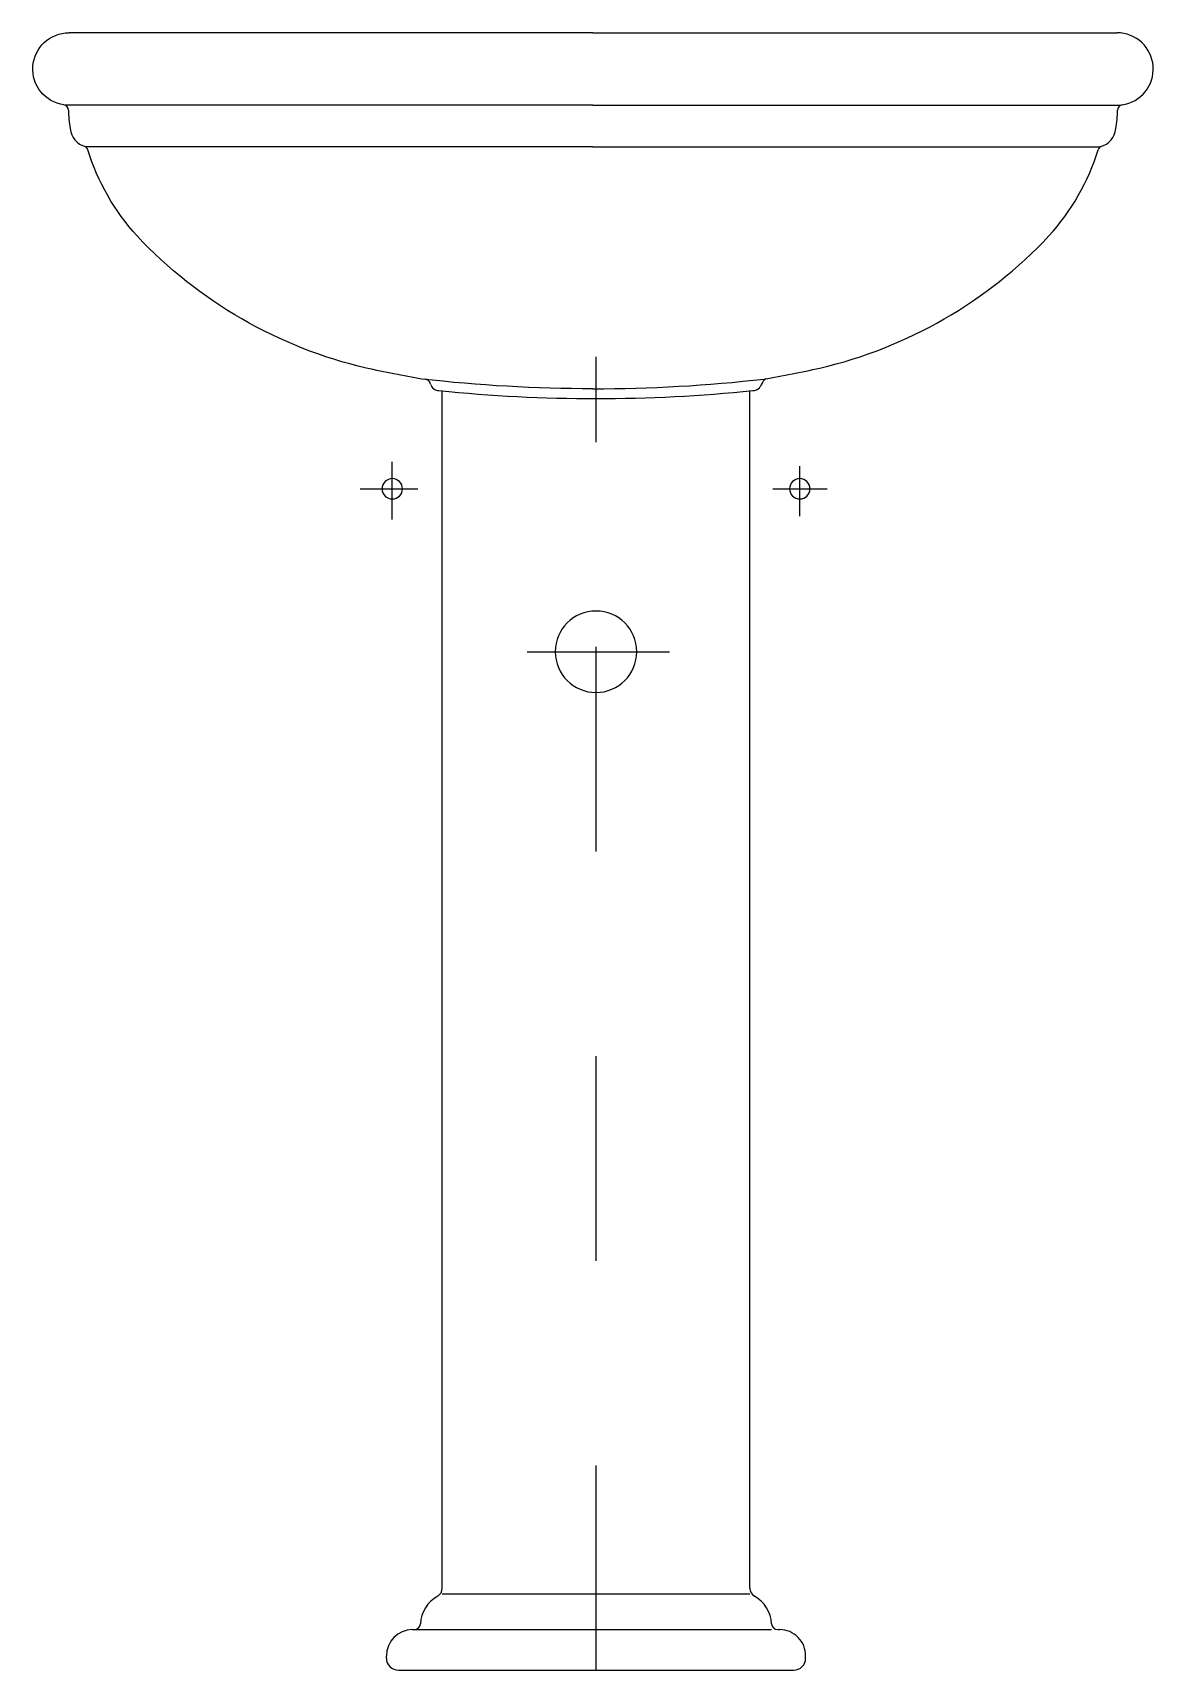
# Model space of a CAD drawing. Extents: x -209.076 to -208.529, y 77.098 to 77.898.
import ezdxf

# ---------------------------------------------------------------- set-up
doc = ezdxf.new("R2010")
doc.units = 0
doc.header["$LTSCALE"] = 0.278646
doc.header["$MEASUREMENT"] = 0
doc.linetypes.add('AXES', pattern=[0.54, 0.3, -0.08, 0.08, -0.08])
doc.linetypes.add('CONTINU', pattern=[0])
doc.layers.get('0').update_dxf_attribs({"linetype": 'CONTINUOUS'})
doc.layers.add('DECA_EIXOS', color=5, linetype='AXES')

msp = doc.modelspace()

# ---------------------------------------------------------------- linework, layer by layer
at = {"linetype": 'CONTINU'}
for points in [[(-209.06119, 77.86251, -0.930482), (-209.05864, 77.89775)], [(-208.54417, 77.86251, 0.930482), (-208.54671, 77.89775)], [(-209.0254, 77.79846, -0.110751), (-209.04938, 77.84053)], [(-208.57996, 77.79846, 0.110751), (-208.55598, 77.84053)], [(-208.91342, 77.7339, -0.147686), (-209.0254, 77.79846)], [(-208.69194, 77.7339, 0.147686), (-208.57996, 77.79846)], [(-208.88631, 77.72856, -0.01081), (-208.91342, 77.7339)], [(-208.80268, 77.72383, -0.028239), (-208.88631, 77.72856)], [(-208.88205, 77.7261, 0.311395), (-208.88488, 77.72856)], [(-208.80268, 77.72383, 0.028239), (-208.71904, 77.72856)], [(-208.71828, 77.72869, 0.122012), (-208.72035, 77.72612)], [(-208.71904, 77.72856, 0.01081), (-208.69194, 77.7339)], [(-208.88205, 77.7261, 0.32546), (-208.87791, 77.72296)], [(-208.87791, 77.72296, 0.051469), (-208.72452, 77.72296)], [(-208.72452, 77.72296, 0.326957), (-208.72035, 77.72612)], [(-208.90072, 77.67992, 1), (-208.90072, 77.66997)], [(-208.90072, 77.66997, 1), (-208.90072, 77.67992)], [(-208.70169, 77.67992, 1), (-208.70169, 77.66997)], [(-208.70169, 77.66997, 1), (-208.70169, 77.67992)], [(-208.80121, 77.61524, 1), (-208.80121, 77.57543)], [(-208.80121, 77.61524, 1), (-208.80121, 77.57543)], [(-208.80121, 77.57543, 1), (-208.80121, 77.61524)], [(-208.80121, 77.57543, 1), (-208.80121, 77.61524)], [(-208.87855, 77.13401, 0.271784), (-208.87634, 77.13786)], [(-208.72607, 77.13787, 0.273208), (-208.72386, 77.13401)], [(-208.87855, 77.13401, 0.251609), (-208.88702, 77.12042)], [(-208.7154, 77.12042, 0.251617), (-208.72386, 77.13401)], [(-208.88993, 77.11764, 0.396233), (-208.88702, 77.12042)], [(-208.7154, 77.12042, 0.402064), (-208.71242, 77.11764)], [(-208.89094, 77.11764, 0.414205), (-208.9036, 77.10471)], [(-208.69881, 77.10471, 0.41438), (-208.71148, 77.11764)], [(-208.9036, 77.10372, 0.414497), (-208.89775, 77.09775)], [(-208.70465, 77.09775, 0.415139), (-208.69881, 77.10374)]]:
    msp.add_lwpolyline(points, format="xyb", dxfattribs=at)
for points in [[(-208.80268, 77.89775), (-209.05864, 77.89775)], [(-208.80268, 77.89775), (-208.54671, 77.89775)], [(-208.80268, 77.86232), (-209.06053, 77.86232)], [(-208.80268, 77.86232), (-208.54482, 77.86232)], [(-208.80268, 77.84195), (-209.05039, 77.84195)], [(-208.80268, 77.84195), (-208.55497, 77.84195)], [(-208.87634, 77.13786), (-208.87634, 77.72296)], [(-208.72607, 77.13787), (-208.72607, 77.72296)], [(-208.87636, 77.13507), (-208.72607, 77.13507)], [(-208.89094, 77.11764), (-208.71545, 77.11764)], [(-208.71242, 77.11764), (-208.71148, 77.11764)], [(-208.9036, 77.10372), (-208.9036, 77.10471)], [(-208.69881, 77.10374), (-208.69881, 77.10471)], [(-208.89775, 77.09775), (-208.70465, 77.09775)]]:
    msp.add_lwpolyline(points, dxfattribs=at)
at = {"linetype": 'CONTINUOUS'}
for centre, radius, start, end in [((-209.06157, 77.85988), 0.00266, 359.99751, 81.77165), ((-209.01099, 77.86007), 0.04792, 180.23228, 190.96943), ((-208.59437, 77.86007), 0.04792, 349.03057, 359.76772), ((-208.54379, 77.85988), 0.00266, 98.22835, 180.00249), ((-209.04806, 77.85181), 0.01001, 184.92472, 254.99328), ((-208.55729, 77.85181), 0.01001, 285.00672, 355.07528), ((-209.05235, 77.8395), 0.00314, 19.07638, 57.36644), ((-208.55301, 77.8395), 0.00314, 122.63356, 160.92362)]:
    msp.add_arc(centre, radius, start, end, dxfattribs=at)
at = {"layer": 'DECA_EIXOS'}
for points in [[(-208.80121, 77.09775), (-208.80121, 77.73943)], [(-208.90072, 77.65996), (-208.90072, 77.68807)], [(-208.70169, 77.66157), (-208.70169, 77.68606)], [(-208.9164, 77.67494), (-208.8883, 77.67494)], [(-208.71482, 77.67494), (-208.68832, 77.67494)], [(-208.83489, 77.59533), (-208.76526, 77.59533)]]:
    msp.add_lwpolyline(points, dxfattribs=at)

doc.saveas('drawing.dxf')
